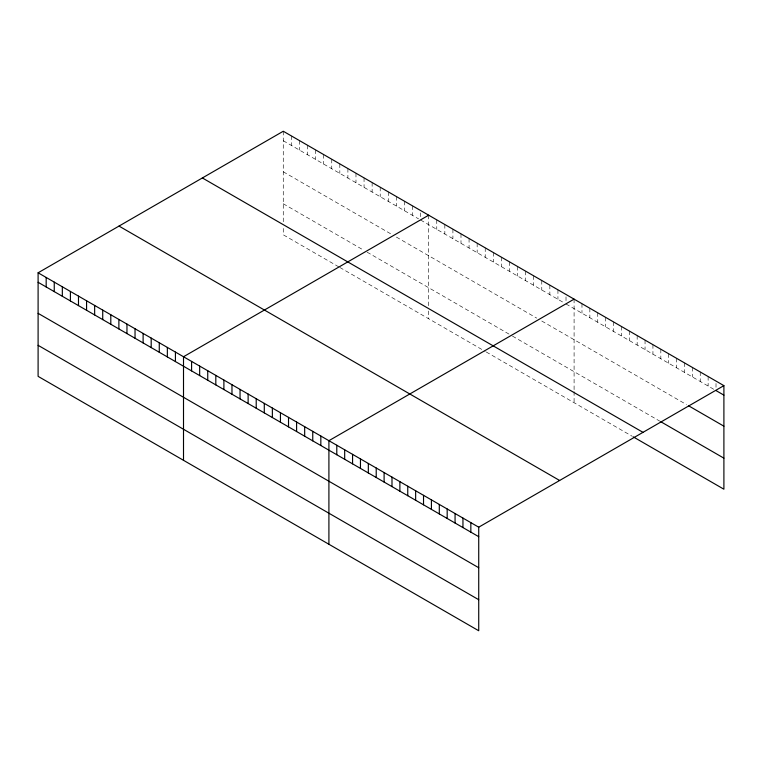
<?xml version="1.0" encoding="UTF-8"?>
<svg xmlns="http://www.w3.org/2000/svg" width="762" height="762" viewBox="0 0 762 762"><rect width="100%" height="100%" fill="white"/><g stroke="black" fill="none" stroke-linecap="round" stroke-linejoin="round"><path stroke-width="0.57" stroke-dasharray="3.81 2.86" d="M283.273 140.741L418.586 218.865M420.605 220.028L563.994 302.809M566.014 303.981L714.042 389.449M283.273 171.783L391.325 234.163M396.373 237.077L536.724 318.116M541.772 321.031L686.448 404.555M283.273 203.768L364.055 250.403M367.084 252.155L509.464 334.356M512.493 336.109L659.835 421.176M338.814 266.871L283.273 234.81L283.273 227.047M339.823 267.452L485.232 351.406M486.242 351.987L632.241 436.283M716.013 383.457L716.013 388.21M708.127 376.533L708.127 386.029M700.249 371.98L700.249 381.476M692.363 367.427L692.363 376.923M684.476 362.874L684.476 372.37M676.589 358.321L676.589 367.817M668.703 353.778L668.703 363.274M660.825 349.225L660.825 358.721M652.939 344.672L652.939 354.168M645.052 340.119L645.052 349.615M637.165 335.566L637.165 345.062M629.279 331.013L629.279 340.509M621.401 326.46L621.401 335.956M613.515 321.907L613.515 331.403M605.628 317.354L605.628 326.85M597.741 312.801L597.741 322.297M589.855 308.248L589.855 317.744M581.977 303.695L581.977 313.192M574.091 299.142L574.091 390.515M574.091 391.62L574.091 402.707M566.014 296.856L566.014 301.609M557.936 289.817L557.936 299.314M549.85 285.15L549.85 294.646M541.772 280.492L541.772 289.989M533.695 275.825L533.695 285.321M525.618 271.167L525.618 280.664M517.541 266.5L517.541 275.996M509.464 261.833L509.464 271.329M501.386 257.175L501.386 266.671M493.309 252.508L493.309 262.004M485.232 247.84L485.232 257.337M477.155 243.183L477.155 252.679M469.068 238.516L469.068 248.012M460.991 233.848L460.991 243.345M452.914 229.191L452.914 238.687M444.837 224.523L444.837 234.02M436.759 219.856L436.759 229.352M428.682 215.198L428.682 306.562M428.682 311.001L428.682 318.754M420.605 212.903L420.605 217.656M412.528 205.873L412.528 215.37M404.451 201.206L404.451 210.703M396.373 196.539L396.373 206.035M388.296 191.881L388.296 201.378M380.209 187.214L380.209 196.71M372.132 182.547L372.132 192.043M364.055 177.889L364.055 187.385M355.978 173.222L355.978 182.718M347.901 168.554L347.901 178.051M339.823 163.897L339.823 173.393M331.746 159.229L331.746 168.726M323.669 154.562L323.669 164.059M315.592 149.904L315.592 159.401M307.515 145.237L307.515 154.734M299.428 140.579L299.428 150.076M291.351 135.912L291.351 145.409M283.273 131.245L283.273 222.618"/><path stroke-width="1.14" d="M38.1 272.796L478.727 527.19L478.727 630.755L38.1 376.361L38.1 272.796L283.273 131.245L723.9 385.639L723.9 489.204L633.222 436.855M428.682 215.198L183.509 356.749L183.509 460.315M574.091 299.142L328.908 440.693L328.908 544.259M478.727 527.19L723.9 385.639M716.013 390.582L723.9 395.135M688.419 405.689L723.9 426.177M660.825 421.738L723.9 458.162M202.368 177.956L642.995 432.349M119.005 226.085L559.632 480.479M38.1 282.292L478.727 536.686M38.1 313.334L478.727 567.728M38.1 345.319L478.727 599.713M470.84 522.637L470.84 532.133M462.953 518.084L462.953 527.58M455.066 513.531L455.066 523.027M447.18 508.978L447.18 518.474M439.303 504.425L439.303 513.921M431.416 499.882L431.416 509.378M423.529 495.329L423.529 504.825M415.642 490.776L415.642 500.272M407.756 486.223L407.756 495.719M399.879 481.67L399.879 491.166M391.992 477.117L391.992 486.613M384.105 472.564L384.105 482.06M376.218 468.011L376.218 477.507M368.332 463.458L368.332 472.954M360.455 458.905L360.455 468.401M352.568 454.352L352.568 463.848M344.681 449.799L344.681 459.296M336.794 445.246L336.794 454.743M320.831 436.035L320.831 445.532M312.753 431.368L312.753 440.865M304.676 426.71L304.676 436.207M296.599 422.043L296.599 431.54M288.522 417.376L288.522 426.872M280.445 412.718L280.445 422.215M272.367 408.051L272.367 417.547M264.29 403.384L264.29 412.88M256.213 398.726L256.213 408.222M248.126 394.059L248.126 403.555M240.049 389.392L240.049 398.888M231.972 384.734L231.972 394.23M223.895 380.067L223.895 389.563M215.817 375.399L215.817 384.896M207.74 370.742L207.74 380.238M199.663 366.074L199.663 375.571M191.586 361.417L191.586 370.904M175.431 352.082L175.431 361.579M167.354 347.424L167.354 356.921M159.268 342.757L159.268 352.254M151.19 338.09L151.19 347.586M143.113 333.432L143.113 342.929M135.036 328.765L135.036 338.261M126.959 324.098L126.959 333.594M118.882 319.44L118.882 328.936M110.804 314.773L110.804 324.269M102.727 310.105L102.727 319.602M94.65 305.448L94.65 314.944M86.573 300.78L86.573 310.277M78.486 296.123L78.486 305.61M70.409 291.455L70.409 300.952M62.332 286.788L62.332 296.285M54.254 282.13L54.254 291.627M46.177 277.463L46.177 286.96"/></g></svg>
